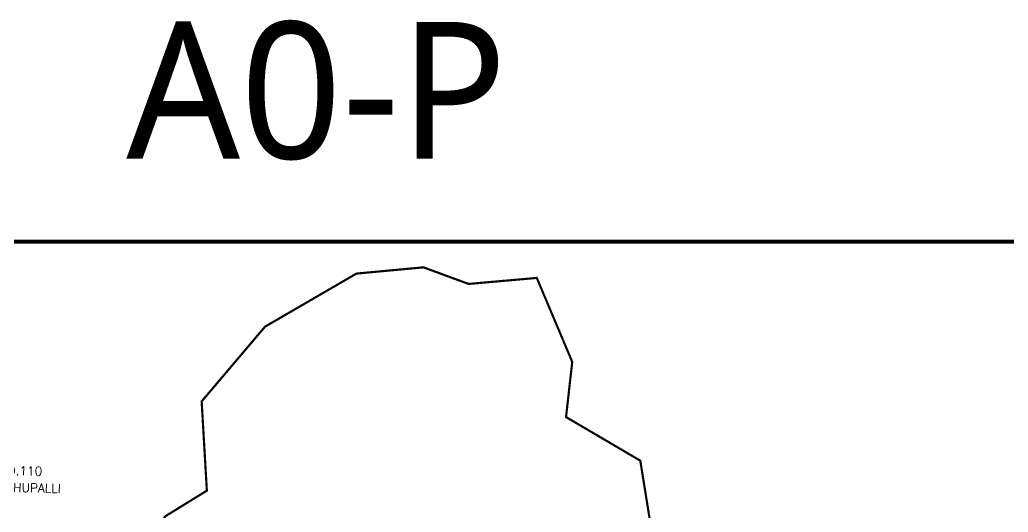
# Model space of a CAD drawing. Header units: inches. Extents: x 204541 to 241319, y 1610159 to 1619241.
# Drawn here: x 206308 to 208589, y 1618104 to 1619241 of the extents above; entities that cross this region are included whole.
import ezdxf

# ---------------------------------------------------------------- set-up
doc = ezdxf.new("R2010")
doc.units = ezdxf.units.IN
doc.header["$LTSCALE"] = 15
doc.header["$MEASUREMENT"] = 0
for name, color, linetype in [('CADAS', 1, 'Continuous'), ('TEXT', 1, 'Continuous'), ('VILLAGE BOUNDARY', 5, 'Continuous'), ('VILLAGE BOUNDRY', 5, 'Continuous')]:
    doc.layers.add(name, color=color, linetype=linetype)
doc.styles.add('section', font='romant.shx', dxfattribs={"height": 2})
doc.styles.add('TMS', font='trebuc.ttf')

msp = doc.modelspace()

# ---------------------------------------------------------------- linework, layer by layer
at = {"layer": 'VILLAGE BOUNDARY', "const_width": 5}
msp.add_lwpolyline([(206598.3, 1617965), (206642.3, 1618094.1), (206739.4, 1618154), (206727.4, 1618360), (206873.6, 1618532.4), (207084.7, 1618655), (207239.3, 1618669.4), (207343.6, 1618631.1), (207501, 1618645), (207582.8, 1618451.2), (207568.5, 1618323.8), (207739.9, 1618223.2), (207766.7, 1618056.5), (208163, 1617877.4), (208275.8, 1617721.3), (208156.6, 1617677.8), (208217.7, 1617640.8), (208249.2, 1617648.2), (208337.8, 1617559.4), (208301.6, 1617458.2), (208530.6, 1617339.9), (208590.8, 1617240.1), (209029.2, 1616853.5)], dxfattribs=at)
at = {"layer": 'VILLAGE BOUNDRY', "const_width": 9}
msp.add_lwpolyline([(204545.7, 1618728.4), (209732.2, 1618728.4), (209732.2, 1610481.2), (204545.7, 1610481.2)], close=True, dxfattribs=at)

# ---------------------------------------------------------------- texts
at = {"layer": 'CADAS', "color": 2, "style": 'TMS'}
msp.add_text('A0-P', height=315.69, dxfattribs=at).set_placement((206553.5, 1618920.3))
at = {"layer": 'TEXT', "style": 'section'}
for s, p in [('NO.110', (206259.1, 1618190.7)), ('BUCHUPALLI', (206236.1, 1618152.5))]:
    msp.add_text(s, height=20.48, rotation=358.6654, dxfattribs=at).set_placement(p)

doc.saveas('drawing.dxf')
